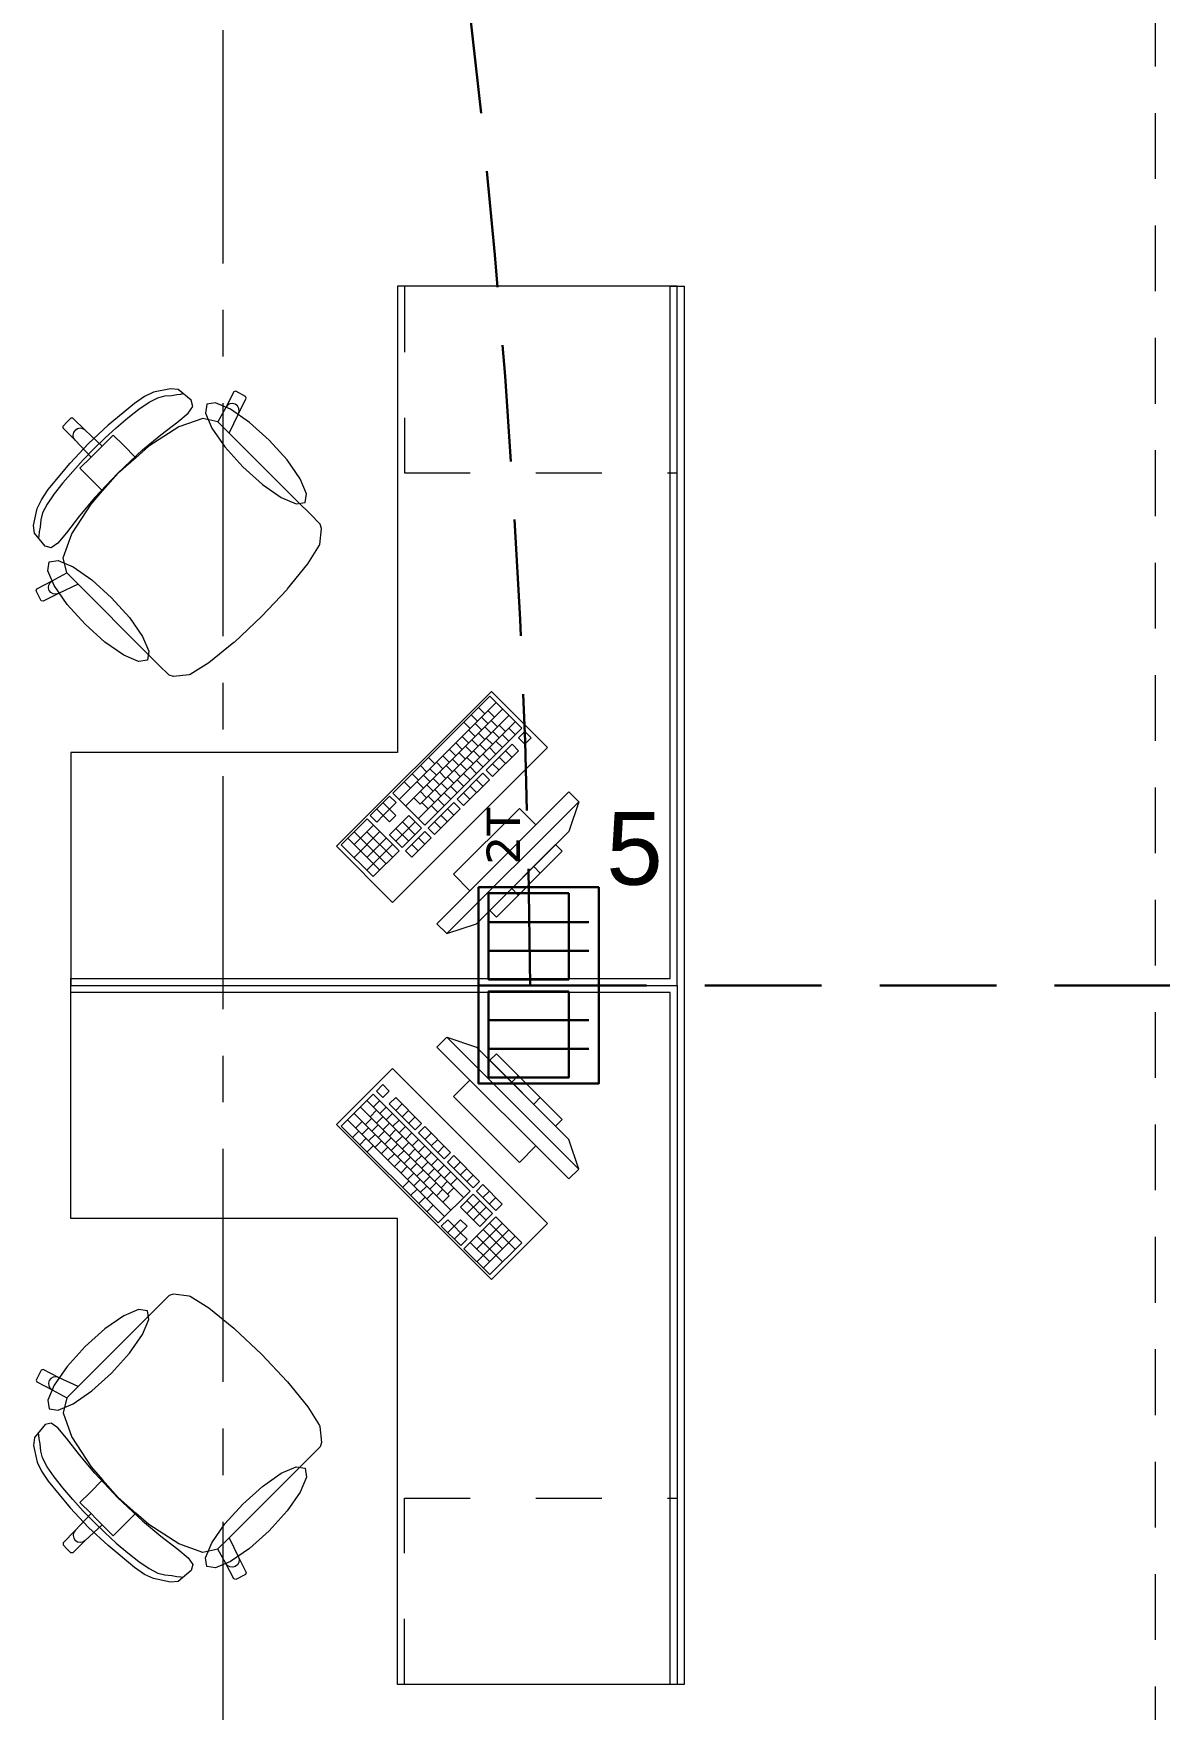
# Model space of a CAD drawing. Header units: inches. Extents: x -19 to 5698, y -728 to 92.
# Drawn here: x 205.664 to 208.078, y 11.408 to 15.004 of the extents above; entities that cross this region are included whole.
import ezdxf

# ---------------------------------------------------------------- set-up
doc = ezdxf.new("R2010")
doc.units = ezdxf.units.IN
doc.header["$MEASUREMENT"] = 0
for name, pattern in [('HIDDEN', [0.375, 0.25, -0.125]), ('Hidden Line', [0.195611, 0.141111, -0.0545]), ('Punto & Raya', [0.65, 0.5, -0.075, 0, -0.075]), ('Rayas', [0.282222, 0.141111, -0.141111])]:
    doc.linetypes.add(name, pattern=pattern)
doc.layers.get('0').update_dxf_attribs({"color": 61})
doc.layers.add('00 conduct tomacorr', color=120, linetype='HIDDEN', lineweight=30)
doc.layers.add('00 IE LUZ EMERGENCIA', color=253, linetype='Continuous', lineweight=0)
for name, color, linetype in [('08 _ STR _ EXT _ 09 Vigas', 251, 'Continuous'), ('Interior - Mobiliario', 7, 'Continuous'), ('Marcador - Secciones', 7, 'Continuous')]:
    doc.layers.add(name, color=color, linetype=linetype)
doc.styles.add('Annotative', font='arial.ttf')

# ---------------------------------------------------------------- blocks, each defined once
blk = doc.blocks.new('CAJA POP UP 6 MODULOS')
at = {"layer": '00 conduct tomacorr', "linetype": 'Continuous'}
for p, q in [((-0.095, -0.165), (-0.095, -0.0151)), ((-0.052, -0.165), (-0.052, -0.0151)), ((0.052, -0.165), (0.052, -0.0151)), ((0.095, -0.165), (0.095, -0.0151)), ((0, -0.165), (0, -0.18))]:
    blk.add_line(p, q, dxfattribs=at)
for points in [[(-0.147, 0), (0.147, 0), (0.147, -0.18), (-0.147, -0.18)], [(0, 0), (0.147, 0), (0.147, -0.18), (0, -0.18)]]:
    blk.add_lwpolyline(points, close=True, dxfattribs=at)
for points in [[(-0.138, -0.045), (-0.009, -0.045), (-0.009, -0.165), (-0.138, -0.165), (-0.138, -0.045)], [(0.009, -0.045), (0.138, -0.045), (0.138, -0.165), (0.009, -0.165), (0.009, -0.045)]]:
    blk.add_lwpolyline(points, dxfattribs=at)
at = {"color": 1, "insert": (-0.1807, -0.168), "char_height": 0.05, "attachment_point": 1, "rotation": 180}
blk.add_mtext_dynamic_manual_height_columns('{\\fVerdana|b0|i0|c0|p34;2T}', width=0.000481, gutter_width=0.1561, heights=[0], dxfattribs=at)

msp = doc.modelspace()

# ---------------------------------------------------------------- linework, layer by layer
at = {"layer": '00 conduct tomacorr'}
msp.add_line((206.7287, 12.9618), (217.5407, 12.9618), dxfattribs=at)
msp.add_arc((187.71, 12.8339), 19.0191, 0.38553, 12.99344, dxfattribs=at)
at = {"layer": '08 _ STR _ EXT _ 09 Vigas', "color": 251, "linetype": 'Hidden Line', "lineweight": 13, "true_color": 0x636466}
msp.add_line((208.07, 7.7), (208.07, 16.9), dxfattribs=at)
at = {"layer": 'Interior - Mobiliario', "color": 175, "linetype": 'Rayas', "lineweight": 13}
for p, q in [((206.4591, 14.4618), (206.4591, 14.0618)), ((206.4591, 14.0618), (207.0441, 14.0618)), ((206.4591, 11.4618), (206.4591, 11.8618)), ((206.4591, 11.8618), (207.0441, 11.8618))]:
    msp.add_line(p, q, dxfattribs=at)
at = {"layer": 'Interior - Mobiliario', "color": 175, "linetype": 'Continuous', "lineweight": 13}
for p, q in [((207.0291, 14.4618), (207.0591, 14.4618)), ((207.0291, 12.9768), (207.0291, 14.4618)), ((207.0591, 14.4618), (207.0591, 12.9768)), ((205.9573, 14.2422), (205.9212, 14.2345)), ((205.9741, 14.2403), (205.9573, 14.2422)), ((206.0019, 14.2172), (205.9741, 14.2403)), ((205.8802, 14.2106), (205.8235, 14.1638)), ((205.9019, 14.2255), (205.8802, 14.2106)), ((205.8897, 14.198), (205.9116, 14.2129)), ((205.9212, 14.2345), (205.9019, 14.2255)), ((205.9116, 14.2129), (205.9304, 14.2228)), ((205.9304, 14.2228), (205.9452, 14.2267)), ((205.9452, 14.2267), (205.9606, 14.2279)), ((205.9606, 14.2279), (205.9713, 14.2299)), ((205.9713, 14.2299), (205.9794, 14.2307)), ((205.9794, 14.2307), (205.9839, 14.2315)), ((205.9953, 14.1899), (206.0053, 14.2042)), ((206.0053, 14.2042), (206.0019, 14.2172)), ((206.0933, 14.2352), (206.0763, 14.2021)), ((206.08, 14.2067), (206.0763, 14.2021)), ((206.0851, 14.2096), (206.08, 14.2067)), ((206.0909, 14.2103), (206.0851, 14.2096)), ((206.0965, 14.2087), (206.0909, 14.2103)), ((206.0973, 14.2365), (206.0933, 14.2352)), ((206.1011, 14.2051), (206.0965, 14.2087)), ((206.1187, 14.2257), (206.0973, 14.2365)), ((206.104, 14.2), (206.1011, 14.2051)), ((206.103, 14.1885), (206.12, 14.2216)), ((206.12, 14.2216), (206.1187, 14.2257)), ((205.727, 14.1619), (205.7355, 14.1704)), ((205.7441, 14.179), (205.7355, 14.1704)), ((205.7483, 14.179), (205.7441, 14.179)), ((205.7744, 14.1529), (205.7483, 14.179)), ((205.8412, 14.1583), (205.8659, 14.1794)), ((205.8659, 14.1794), (205.8897, 14.198)), ((205.9369, 14.1434), (205.973, 14.1713)), ((205.973, 14.1713), (205.9953, 14.1899)), ((206.027, 14.1785), (205.9751, 14.1602)), ((206.059, 14.1711), (206.027, 14.1785)), ((206.0763, 14.2021), (206.059, 14.1711)), ((206.0592, 14.171), (206.059, 14.1711)), ((206.0592, 14.171), (206.0834, 14.1468)), ((206.0834, 14.1468), (206.103, 14.1885)), ((206.103, 14.1885), (206.1046, 14.1942)), ((206.1046, 14.1942), (206.104, 14.2)), ((205.727, 14.1576), (205.727, 14.1619)), ((205.7531, 14.1316), (205.727, 14.1576)), ((205.7487, 14.1422), (205.7499, 14.1479)), ((205.7498, 14.1364), (205.7487, 14.1422)), ((205.7531, 14.1316), (205.7498, 14.1364)), ((205.7499, 14.1479), (205.7532, 14.1528)), ((205.7871, 14.095), (205.7531, 14.1316)), ((205.7581, 14.1561), (205.7532, 14.1528)), ((205.7638, 14.1573), (205.7581, 14.1561)), ((205.7696, 14.1561), (205.7638, 14.1573)), ((205.7744, 14.1529), (205.7696, 14.1561)), ((205.8109, 14.1189), (205.7744, 14.1529)), ((205.8235, 14.1638), (205.7813, 14.1246)), ((205.7931, 14.1129), (205.8165, 14.1357)), ((205.8346, 14.1426), (205.8109, 14.1189)), ((205.8165, 14.1357), (205.8412, 14.1583)), ((205.8557, 14.1214), (205.8346, 14.1426)), ((205.8976, 14.1107), (205.9369, 14.1434)), ((205.9751, 14.1602), (205.9112, 14.1188)), ((206.2313, 13.9989), (206.0834, 14.1468)), ((205.7422, 14.0824), (205.7813, 14.1246)), ((205.7931, 14.1129), (205.7703, 14.0894)), ((205.7871, 14.095), (205.799, 14.107)), ((205.8109, 14.1189), (205.799, 14.107)), ((205.8448, 14.0612), (205.8976, 14.1107)), ((205.8831, 14.094), (205.8557, 14.1214)), ((205.9112, 14.1188), (205.8831, 14.094)), ((205.6954, 14.0257), (205.7422, 14.0824)), ((205.7477, 14.0648), (205.7265, 14.0401)), ((205.7703, 14.0894), (205.7477, 14.0648)), ((205.7634, 14.0714), (205.7871, 14.095)), ((205.7846, 14.0502), (205.7634, 14.0714)), ((205.8448, 14.0612), (205.7953, 14.0084)), ((205.8119, 14.0229), (205.8453, 14.0607)), ((205.8831, 14.094), (205.8453, 14.0607)), ((205.6805, 14.004), (205.6954, 14.0257)), ((205.7265, 14.0401), (205.708, 14.0163)), ((205.8119, 14.0229), (205.7846, 14.0502)), ((205.6715, 13.9848), (205.6805, 14.004)), ((205.6931, 13.9944), (205.6832, 13.9756)), ((205.708, 14.0163), (205.6931, 13.9944)), ((205.7458, 13.9309), (205.7872, 13.9947)), ((205.7953, 14.0084), (205.7626, 13.9691)), ((205.7872, 13.9947), (205.8119, 14.0229)), ((206.2568, 13.9734), (206.2313, 13.9989)), ((205.6638, 13.9487), (205.6715, 13.9848)), ((205.6793, 13.9608), (205.6781, 13.9454)), ((205.6832, 13.9756), (205.6793, 13.9608)), ((205.7626, 13.9691), (205.7347, 13.9329)), ((206.2788, 13.9515), (206.2568, 13.9734)), ((205.6656, 13.9319), (205.6638, 13.9487)), ((205.6888, 13.9041), (205.6656, 13.9319)), ((205.6753, 13.9266), (205.6745, 13.9221)), ((205.6761, 13.9347), (205.6753, 13.9266)), ((205.6781, 13.9454), (205.6761, 13.9347)), ((205.7347, 13.9329), (205.7161, 13.9107)), ((205.7275, 13.8789), (205.7458, 13.9309)), ((206.2776, 13.9082), (206.2816, 13.9422)), ((206.2816, 13.9422), (206.2788, 13.9515)), ((205.7017, 13.9006), (205.6888, 13.9041)), ((205.7161, 13.9107), (205.7017, 13.9006)), ((206.2518, 13.8661), (206.2767, 13.9061)), ((206.2767, 13.9061), (206.2776, 13.9082)), ((205.7039, 13.8297), (205.7349, 13.847)), ((205.7349, 13.847), (205.7275, 13.8789)), ((205.735, 13.8468), (205.7349, 13.847)), ((205.735, 13.8468), (205.7592, 13.8225)), ((206.2083, 13.8124), (206.2518, 13.8661)), ((205.6695, 13.8086), (205.6708, 13.8127)), ((205.6803, 13.7873), (205.6695, 13.8086)), ((205.6708, 13.8127), (205.7039, 13.8297)), ((205.6957, 13.8151), (205.6964, 13.8209)), ((205.6973, 13.8094), (205.6957, 13.8151)), ((205.6964, 13.8209), (205.6993, 13.826)), ((205.7009, 13.8048), (205.6973, 13.8094)), ((205.6993, 13.826), (205.7039, 13.8297)), ((205.7592, 13.8225), (205.7174, 13.803)), ((205.9071, 13.6747), (205.7592, 13.8225)), ((206.1527, 13.7532), (206.2076, 13.8116)), ((206.2076, 13.8116), (206.2083, 13.8124)), ((205.6843, 13.786), (205.6803, 13.7873)), ((205.7174, 13.803), (205.6843, 13.786)), ((205.706, 13.802), (205.7009, 13.8048)), ((205.7118, 13.8013), (205.706, 13.802)), ((205.7174, 13.803), (205.7118, 13.8013)), ((206.1527, 13.7532), (206.0944, 13.6984)), ((205.9326, 13.6492), (205.9071, 13.6747)), ((206.0936, 13.6977), (206.0399, 13.6542)), ((206.0944, 13.6984), (206.0936, 13.6977)), ((205.9545, 13.6272), (205.9326, 13.6492)), ((205.9977, 13.6283), (205.9638, 13.6244)), ((205.9999, 13.6292), (205.9977, 13.6283)), ((206.0399, 13.6542), (205.9999, 13.6292)), ((205.9638, 13.6244), (205.9545, 13.6272)), ((206.6422, 13.5823), (206.4345, 13.3746)), ((206.6559, 13.5686), (206.4482, 13.3609)), ((206.6179, 13.5581), (206.6316, 13.5444)), ((206.7107, 13.5137), (206.6422, 13.5823)), ((206.6696, 13.5549), (206.4619, 13.3472)), ((206.697, 13.5274), (206.4893, 13.3197)), ((206.6833, 13.5412), (206.4929, 13.3508)), ((206.5868, 13.5269), (206.6005, 13.5132)), ((206.6024, 13.5425), (206.6161, 13.5288)), ((206.6109, 13.5236), (206.6246, 13.5099)), ((206.6247, 13.5374), (206.6384, 13.5237)), ((206.6386, 13.5513), (206.6523, 13.5376)), ((206.6454, 13.5306), (206.6591, 13.5169)), ((206.6625, 13.5204), (206.6762, 13.5067)), ((206.503, 13.306), (206.7107, 13.5137)), ((206.5832, 13.4959), (206.5969, 13.4822)), ((206.597, 13.5097), (206.6107, 13.496)), ((206.6038, 13.4891), (206.6175, 13.4754)), ((206.6177, 13.5029), (206.6314, 13.4892)), ((206.6315, 13.5168), (206.6452, 13.5031)), ((206.6348, 13.4927), (206.6486, 13.479)), ((206.6487, 13.5065), (206.6624, 13.4928)), ((206.6555, 13.4859), (206.6692, 13.4722)), ((206.6693, 13.4998), (206.683, 13.486)), ((206.6832, 13.5136), (206.6969, 13.4999)), ((206.7176, 13.5069), (206.7037, 13.493)), ((206.7037, 13.493), (206.7175, 13.4793)), ((206.7175, 13.4793), (206.7313, 13.4932)), ((206.7313, 13.4932), (206.7176, 13.5069)), ((206.5106, 13.4508), (206.5243, 13.437)), ((206.5416, 13.4543), (206.5554, 13.4406)), ((206.5555, 13.4682), (206.5692, 13.4545)), ((206.5693, 13.482), (206.583, 13.4683)), ((206.5761, 13.4614), (206.5898, 13.4477)), ((206.59, 13.4753), (206.6037, 13.4615)), ((206.5933, 13.4512), (206.607, 13.4374)), ((206.6071, 13.465), (206.6209, 13.4513)), ((206.621, 13.4788), (206.6347, 13.4651)), ((206.6278, 13.4582), (206.6415, 13.4445)), ((206.6899, 13.4792), (206.6345, 13.4238)), ((206.6416, 13.4721), (206.6553, 13.4583)), ((206.6482, 13.4101), (206.7036, 13.4655)), ((206.6622, 13.4515), (206.6759, 13.4378)), ((206.676, 13.4653), (206.6898, 13.4516)), ((206.7036, 13.4655), (206.6899, 13.4792)), ((206.476, 13.4161), (206.4897, 13.4024)), ((206.4933, 13.4334), (206.507, 13.4197)), ((206.5001, 13.4128), (206.5138, 13.3991)), ((206.5139, 13.4267), (206.5277, 13.4129)), ((206.5278, 13.4405), (206.5415, 13.4268)), ((206.5346, 13.4199), (206.5483, 13.4061)), ((206.5484, 13.4337), (206.5621, 13.42)), ((206.5623, 13.4476), (206.576, 13.4338)), ((206.5656, 13.4235), (206.5793, 13.4097)), ((206.6276, 13.4169), (206.5722, 13.3615)), ((206.5794, 13.4373), (206.5932, 13.4236)), ((206.5862, 13.4167), (206.6, 13.403)), ((206.6001, 13.4305), (206.6138, 13.4168)), ((206.6139, 13.4444), (206.6276, 13.4306)), ((206.6413, 13.4032), (206.6276, 13.4169)), ((206.6345, 13.4238), (206.6482, 13.4101)), ((206.6484, 13.4376), (206.6621, 13.4239)), ((206.4587, 13.3988), (206.4724, 13.3851)), ((206.4862, 13.399), (206.5, 13.3852)), ((206.493, 13.3783), (206.5067, 13.3646)), ((206.5069, 13.3922), (206.5206, 13.3785)), ((206.5207, 13.406), (206.5344, 13.3923)), ((206.5241, 13.3819), (206.5378, 13.3682)), ((206.8118, 13.377), (206.529, 13.0941)), ((206.5379, 13.3958), (206.5516, 13.382)), ((206.5518, 13.4096), (206.5655, 13.3959)), ((206.5585, 13.389), (206.5723, 13.3753)), ((206.5724, 13.4028), (206.5861, 13.3891)), ((206.5859, 13.3478), (206.6413, 13.4032)), ((206.5999, 13.3892), (206.6136, 13.3755)), ((206.6137, 13.403), (206.6274, 13.3893)), ((206.833, 13.3558), (206.8118, 13.377)), ((206.4275, 13.3677), (206.386, 13.3261)), ((206.4137, 13.3538), (206.4274, 13.3401)), ((206.4274, 13.3401), (206.4412, 13.354)), ((206.4412, 13.354), (206.4275, 13.3677)), ((206.4345, 13.3746), (206.503, 13.306)), ((206.4792, 13.3645), (206.4929, 13.3508)), ((206.4964, 13.3542), (206.5101, 13.3405)), ((206.5653, 13.3546), (206.5099, 13.2992)), ((206.5102, 13.3681), (206.5239, 13.3544)), ((206.517, 13.3474), (206.5307, 13.3337)), ((206.5236, 13.2855), (206.579, 13.3408)), ((206.5308, 13.3613), (206.5446, 13.3476)), ((206.5447, 13.3751), (206.5584, 13.3614)), ((206.5502, 13.0729), (206.833, 13.3558)), ((206.5514, 13.3407), (206.5651, 13.327)), ((206.7058, 13.3416), (206.5643, 13.2002)), ((206.579, 13.3408), (206.5653, 13.3546)), ((206.5722, 13.3615), (206.5859, 13.3478)), ((206.586, 13.3753), (206.5998, 13.3616)), ((206.7411, 13.3063), (206.7058, 13.3416)), ((206.833, 13.3558), (206.8118, 13.2921)), ((206.3791, 13.3192), (206.3237, 13.2638)), ((206.3928, 13.3055), (206.3512, 13.2639)), ((206.4476, 13.2506), (206.3791, 13.3192)), ((206.386, 13.3261), (206.3997, 13.3124)), ((206.3997, 13.3124), (206.4135, 13.3263)), ((206.3998, 13.34), (206.4135, 13.3263)), ((206.4274, 13.3401), (206.4135, 13.3263)), ((206.4135, 13.3263), (206.4273, 13.3125)), ((206.4687, 13.3265), (206.4271, 13.285)), ((206.4273, 13.3125), (206.4411, 13.3264)), ((206.4411, 13.3264), (206.4274, 13.3401)), ((206.4824, 13.3128), (206.4408, 13.2713)), ((206.4548, 13.3127), (206.4822, 13.2853)), ((206.4961, 13.2991), (206.4687, 13.3265)), ((206.5237, 13.313), (206.5374, 13.2993)), ((206.5376, 13.3269), (206.5513, 13.3131)), ((206.5997, 13.1649), (206.7411, 13.3063)), ((206.3375, 13.2777), (206.4061, 13.2091)), ((206.4065, 13.2918), (206.3511, 13.2364)), ((206.3514, 13.2915), (206.4199, 13.2229)), ((206.4202, 13.2781), (206.3787, 13.2365)), ((206.3789, 13.2916), (206.4338, 13.2368)), ((206.4271, 13.285), (206.4546, 13.2576)), ((206.441, 13.2988), (206.4684, 13.2714)), ((206.4546, 13.2576), (206.4961, 13.2991)), ((206.503, 13.2922), (206.4614, 13.2507)), ((206.4751, 13.237), (206.5167, 13.2785)), ((206.4891, 13.2784), (206.5028, 13.2647)), ((206.5167, 13.2785), (206.503, 13.2922)), ((206.5099, 13.2992), (206.5236, 13.2855)), ((206.8118, 13.2921), (206.6138, 13.0941)), ((206.3237, 13.2638), (206.3922, 13.1952)), ((206.4339, 13.2643), (206.3785, 13.209)), ((206.3922, 13.1952), (206.4476, 13.2506)), ((206.4614, 13.2507), (206.4751, 13.237)), ((206.4753, 13.2645), (206.489, 13.2508)), ((206.7835, 13.2639), (206.6421, 13.1224)), ((206.6563, 13.1083), (206.7977, 13.2497)), ((206.7977, 13.2497), (206.7835, 13.2639)), ((206.5643, 13.2002), (206.5997, 13.1649)), ((206.7364, 13.2167), (206.7505, 13.2026)), ((206.6893, 13.1696), (206.7034, 13.1554)), ((206.529, 13.0941), (206.5502, 13.0729)), ((206.5502, 13.0729), (206.6138, 13.0941)), ((206.6421, 13.1224), (206.6563, 13.1083)), ((205.7441, 12.9468), (205.7441, 12.9768)), ((205.7441, 12.9768), (207.0291, 12.9768)), ((207.0291, 12.9468), (205.7441, 12.9468)), ((207.0291, 11.4618), (207.0291, 12.9468)), ((207.0591, 12.9768), (207.0591, 12.9468)), ((207.0591, 12.9468), (207.0591, 11.4618)), ((206.5502, 12.8507), (206.529, 12.8295)), ((206.833, 12.5679), (206.5502, 12.8507)), ((206.5502, 12.8507), (206.6138, 12.8295)), ((206.529, 12.8295), (206.8118, 12.5467)), ((206.6138, 12.8295), (206.8118, 12.6315)), ((206.6563, 12.8154), (206.6421, 12.8013)), ((206.6421, 12.8013), (206.7835, 12.6598)), ((206.7977, 12.674), (206.6563, 12.8154)), ((206.6893, 12.7541), (206.7034, 12.7683)), ((206.4128, 12.749), (206.3991, 12.7353)), ((206.3991, 12.7353), (206.4129, 12.7214)), ((206.4267, 12.7352), (206.4128, 12.749)), ((206.4129, 12.7214), (206.4267, 12.7352)), ((206.5997, 12.7588), (206.5643, 12.7235)), ((206.7411, 12.6174), (206.5997, 12.7588)), ((206.3922, 12.7284), (206.3237, 12.6599)), ((206.3648, 12.701), (206.5552, 12.5106)), ((206.3785, 12.7147), (206.5862, 12.507)), ((206.3856, 12.6802), (206.3993, 12.694)), ((206.6, 12.5207), (206.3922, 12.7284)), ((206.3924, 12.7009), (206.4061, 12.7146)), ((206.4062, 12.687), (206.4199, 12.7007)), ((206.4405, 12.7213), (206.4268, 12.7076)), ((206.4268, 12.7076), (206.4822, 12.6522)), ((206.4959, 12.6659), (206.4405, 12.7213)), ((206.4406, 12.6938), (206.4544, 12.7075)), ((206.4545, 12.6799), (206.4682, 12.6936)), ((206.5643, 12.7235), (206.7058, 12.582)), ((206.7364, 12.707), (206.7505, 12.7211)), ((206.3237, 12.6599), (206.5314, 12.4522)), ((206.3374, 12.6736), (206.5451, 12.4659)), ((206.3511, 12.6873), (206.5588, 12.4796)), ((206.3547, 12.6563), (206.3684, 12.67)), ((206.3753, 12.6631), (206.389, 12.6768)), ((206.3892, 12.6492), (206.4029, 12.6629)), ((206.3994, 12.6664), (206.4131, 12.6801)), ((206.4133, 12.6525), (206.427, 12.6663)), ((206.4201, 12.6732), (206.4338, 12.6869)), ((206.4339, 12.6593), (206.4476, 12.673)), ((206.4478, 12.6455), (206.4615, 12.6592)), ((206.4683, 12.6661), (206.482, 12.6798)), ((206.4822, 12.6522), (206.4959, 12.6659)), ((206.5028, 12.659), (206.4891, 12.6453)), ((206.5582, 12.6036), (206.5028, 12.659)), ((206.7835, 12.6598), (206.7977, 12.674)), ((206.3479, 12.6356), (206.3616, 12.6494)), ((206.3635, 12.6201), (206.3772, 12.6338)), ((206.3685, 12.6424), (206.3823, 12.6561)), ((206.3824, 12.6286), (206.3961, 12.6423)), ((206.3962, 12.6147), (206.41, 12.6284)), ((206.403, 12.6354), (206.4167, 12.6491)), ((206.4169, 12.6215), (206.4306, 12.6352)), ((206.4271, 12.6387), (206.4408, 12.6524)), ((206.4307, 12.6077), (206.4444, 12.6214)), ((206.441, 12.6248), (206.4547, 12.6386)), ((206.4548, 12.611), (206.4685, 12.6247)), ((206.4616, 12.6316), (206.4753, 12.6454)), ((206.4755, 12.6178), (206.4892, 12.6315)), ((206.4891, 12.6453), (206.5445, 12.5899)), ((206.503, 12.6314), (206.5167, 12.6452)), ((206.5168, 12.6176), (206.5305, 12.6313)), ((206.833, 12.5679), (206.8118, 12.6315)), ((206.3791, 12.6045), (206.3928, 12.6182)), ((206.4101, 12.6009), (206.4238, 12.6146)), ((206.4239, 12.587), (206.4376, 12.6008)), ((206.4378, 12.5732), (206.4515, 12.5869)), ((206.4446, 12.5938), (206.4583, 12.6075)), ((206.4584, 12.58), (206.4721, 12.5937)), ((206.4687, 12.5972), (206.4824, 12.6109)), ((206.4825, 12.5833), (206.4962, 12.597)), ((206.4893, 12.6039), (206.503, 12.6177)), ((206.5032, 12.5901), (206.5169, 12.6038)), ((206.517, 12.5762), (206.5307, 12.59)), ((206.5306, 12.6037), (206.5444, 12.6175)), ((206.5445, 12.5899), (206.5582, 12.6036)), ((206.5651, 12.5967), (206.5514, 12.583)), ((206.6205, 12.5413), (206.5651, 12.5967)), ((206.7058, 12.582), (206.7411, 12.6174)), ((206.4516, 12.5593), (206.4653, 12.5731)), ((206.4655, 12.5455), (206.4792, 12.5592)), ((206.4723, 12.5661), (206.486, 12.5798)), ((206.4861, 12.5523), (206.4998, 12.566)), ((206.4964, 12.5695), (206.5101, 12.5832)), ((206.5, 12.5384), (206.5137, 12.5522)), ((206.5102, 12.5556), (206.5239, 12.5693)), ((206.5241, 12.5418), (206.5378, 12.5555)), ((206.5308, 12.5624), (206.5446, 12.5761)), ((206.5447, 12.5486), (206.5584, 12.5623)), ((206.5514, 12.583), (206.6068, 12.5276)), ((206.5653, 12.5691), (206.579, 12.5828)), ((206.5791, 12.5553), (206.5928, 12.569)), ((206.593, 12.5414), (206.6067, 12.5551)), ((206.8118, 12.5467), (206.833, 12.5679)), ((206.4552, 12.5283), (206.4689, 12.542)), ((206.4725, 12.511), (206.4862, 12.5247)), ((206.4793, 12.5316), (206.493, 12.5454)), ((206.4932, 12.5178), (206.5069, 12.5315)), ((206.507, 12.504), (206.5207, 12.5177)), ((206.5138, 12.5246), (206.5275, 12.5383)), ((206.5277, 12.5107), (206.5414, 12.5245)), ((206.5314, 12.4522), (206.6, 12.5207)), ((206.5379, 12.5279), (206.5516, 12.5416)), ((206.5518, 12.5141), (206.5655, 12.5278)), ((206.5585, 12.5347), (206.5723, 12.5484)), ((206.6069, 12.5138), (206.5794, 12.4864)), ((206.6068, 12.5276), (206.6205, 12.5413)), ((206.6484, 12.4723), (206.6069, 12.5138)), ((206.6274, 12.5344), (206.6137, 12.5207)), ((206.6137, 12.5207), (206.6553, 12.4791)), ((206.669, 12.4928), (206.6274, 12.5344)), ((206.6276, 12.5068), (206.6413, 12.5205)), ((206.4898, 12.4937), (206.5036, 12.5074)), ((206.5072, 12.4764), (206.5209, 12.4901)), ((206.5415, 12.4969), (206.5552, 12.5106)), ((206.5794, 12.4864), (206.621, 12.4448)), ((206.5932, 12.5001), (206.6347, 12.4585)), ((206.5933, 12.4725), (206.6207, 12.5)), ((206.6071, 12.4587), (206.6346, 12.4861)), ((206.6414, 12.493), (206.6551, 12.5067)), ((206.6553, 12.4791), (206.669, 12.4928)), ((206.552, 12.4589), (206.5383, 12.4452)), ((206.5383, 12.4452), (206.5799, 12.4037)), ((206.5659, 12.4451), (206.552, 12.4589)), ((206.5522, 12.4314), (206.5659, 12.4451)), ((206.5796, 12.4588), (206.5659, 12.4451)), ((206.5659, 12.4451), (206.5797, 12.4313)), ((206.5934, 12.445), (206.5796, 12.4588)), ((206.5797, 12.4313), (206.5934, 12.445)), ((206.6553, 12.4653), (206.5868, 12.3968)), ((206.6143, 12.3966), (206.6692, 12.4515)), ((206.621, 12.4448), (206.6484, 12.4723)), ((206.6416, 12.4516), (206.697, 12.3962)), ((206.7107, 12.4099), (206.6553, 12.4653)), ((206.566, 12.4175), (206.5797, 12.4313)), ((206.5936, 12.4174), (206.5797, 12.4313)), ((206.5799, 12.4037), (206.5936, 12.4174)), ((206.6005, 12.4105), (206.642, 12.3689)), ((206.6142, 12.4242), (206.6696, 12.3688)), ((206.6145, 12.3691), (206.683, 12.4376)), ((206.6279, 12.4379), (206.6695, 12.3964)), ((206.6283, 12.3552), (206.6969, 12.4238)), ((206.6422, 12.3414), (206.7107, 12.4099)), ((206.5868, 12.3968), (206.6422, 12.3414)), ((205.9638, 12.2993), (205.9545, 12.2965)), ((205.9977, 12.2953), (205.9638, 12.2993)), ((205.9326, 12.2745), (205.9071, 12.249)), ((205.9545, 12.2965), (205.9326, 12.2745)), ((205.9999, 12.2944), (205.9977, 12.2953)), ((206.0399, 12.2695), (205.9999, 12.2944)), ((206.0936, 12.226), (206.0399, 12.2695)), ((205.9071, 12.249), (205.7592, 12.1011)), ((206.0944, 12.2253), (206.0936, 12.226)), ((206.1527, 12.1704), (206.0944, 12.2253)), ((206.1527, 12.1704), (206.2076, 12.1121)), ((205.6803, 12.1364), (205.6695, 12.115)), ((205.6843, 12.1377), (205.6803, 12.1364)), ((205.7174, 12.1207), (205.6843, 12.1377)), ((205.7009, 12.1188), (205.6973, 12.1142)), ((205.706, 12.1217), (205.7009, 12.1188)), ((205.7118, 12.1223), (205.706, 12.1217)), ((205.7174, 12.1207), (205.7118, 12.1223)), ((205.7592, 12.1011), (205.7174, 12.1207)), ((205.6695, 12.115), (205.6708, 12.111)), ((205.6708, 12.111), (205.7039, 12.094)), ((205.6973, 12.1142), (205.6957, 12.1086)), ((205.6957, 12.1086), (205.6964, 12.1028)), ((205.6964, 12.1028), (205.6993, 12.0977)), ((205.6993, 12.0977), (205.7039, 12.094)), ((205.7039, 12.094), (205.7349, 12.0767)), ((205.735, 12.0769), (205.7592, 12.1011)), ((206.2076, 12.1121), (206.2083, 12.1113)), ((206.2083, 12.1113), (206.2518, 12.0576)), ((205.7349, 12.0767), (205.7275, 12.0447)), ((205.735, 12.0769), (205.7349, 12.0767)), ((206.2518, 12.0576), (206.2767, 12.0176)), ((205.6888, 12.0196), (205.6656, 11.9918)), ((205.7017, 12.023), (205.6888, 12.0196)), ((205.7161, 12.013), (205.7017, 12.023)), ((205.7347, 11.9907), (205.7161, 12.013)), ((205.7275, 12.0447), (205.7458, 11.9928)), ((206.2767, 12.0176), (206.2776, 12.0154)), ((206.2776, 12.0154), (206.2816, 11.9815)), ((205.6656, 11.9918), (205.6638, 11.975)), ((205.6638, 11.975), (205.6715, 11.9389)), ((205.6753, 11.9971), (205.6745, 12.0016)), ((205.6761, 11.989), (205.6753, 11.9971)), ((205.6781, 11.9783), (205.6761, 11.989)), ((205.6793, 11.9629), (205.6781, 11.9783)), ((205.7626, 11.9546), (205.7347, 11.9907)), ((205.7458, 11.9928), (205.7872, 11.929)), ((206.2816, 11.9815), (206.2788, 11.9722)), ((205.6715, 11.9389), (205.6805, 11.9196)), ((205.6832, 11.9481), (205.6793, 11.9629)), ((205.6931, 11.9293), (205.6832, 11.9481)), ((205.7953, 11.9153), (205.7626, 11.9546)), ((206.2568, 11.9503), (206.2313, 11.9248)), ((206.2788, 11.9722), (206.2568, 11.9503)), ((205.6805, 11.9196), (205.6954, 11.8979)), ((205.708, 11.9074), (205.6931, 11.9293)), ((205.7265, 11.8836), (205.708, 11.9074)), ((205.7872, 11.929), (205.8119, 11.9008)), ((205.8448, 11.8625), (205.7953, 11.9153)), ((206.2313, 11.9248), (206.0834, 11.7769)), ((205.6954, 11.8979), (205.7422, 11.8412)), ((205.7477, 11.8589), (205.7265, 11.8836)), ((205.7846, 11.8734), (205.7634, 11.8523)), ((205.8119, 11.9008), (205.7846, 11.8734)), ((205.8119, 11.9008), (205.8453, 11.863)), ((205.7422, 11.8412), (205.7813, 11.799)), ((205.7703, 11.8342), (205.7477, 11.8589)), ((205.7634, 11.8523), (205.7871, 11.8286)), ((205.7931, 11.8108), (205.7703, 11.8342)), ((205.8448, 11.8625), (205.8976, 11.813)), ((205.8831, 11.8296), (205.8453, 11.863)), ((205.7871, 11.8286), (205.7531, 11.7921)), ((205.8109, 11.8048), (205.7744, 11.7708)), ((205.8235, 11.7599), (205.7813, 11.799)), ((205.7871, 11.8286), (205.799, 11.8167)), ((205.7931, 11.8108), (205.8165, 11.788)), ((205.8109, 11.8048), (205.799, 11.8167)), ((205.8346, 11.7811), (205.8109, 11.8048)), ((205.8557, 11.8023), (205.8346, 11.7811)), ((205.8831, 11.8296), (205.8557, 11.8023)), ((205.9112, 11.8049), (205.8831, 11.8296)), ((205.8976, 11.813), (205.9369, 11.7803)), ((205.9751, 11.7635), (205.9112, 11.8049)), ((205.7531, 11.7921), (205.727, 11.766)), ((205.727, 11.766), (205.727, 11.7618)), ((205.727, 11.7618), (205.7355, 11.7532)), ((205.7744, 11.7708), (205.7483, 11.7447)), ((205.7498, 11.7873), (205.7487, 11.7815)), ((205.7487, 11.7815), (205.7499, 11.7758)), ((205.7531, 11.7921), (205.7498, 11.7873)), ((205.7499, 11.7758), (205.7532, 11.7709)), ((205.7581, 11.7676), (205.7532, 11.7709)), ((205.7638, 11.7664), (205.7581, 11.7676)), ((205.7696, 11.7675), (205.7638, 11.7664)), ((205.7744, 11.7708), (205.7696, 11.7675)), ((205.8165, 11.788), (205.8412, 11.7654)), ((205.8802, 11.7131), (205.8235, 11.7599)), ((205.8412, 11.7654), (205.8659, 11.7443)), ((205.9369, 11.7803), (205.973, 11.7524)), ((206.027, 11.7452), (205.9751, 11.7635)), ((206.0592, 11.7527), (206.0834, 11.7769)), ((206.0834, 11.7769), (206.103, 11.7351)), ((205.7441, 11.7447), (205.7355, 11.7532)), ((205.7483, 11.7447), (205.7441, 11.7447)), ((205.8659, 11.7443), (205.8897, 11.7257)), ((205.8897, 11.7257), (205.9116, 11.7108)), ((205.973, 11.7524), (205.9953, 11.7338)), ((205.9953, 11.7338), (206.0053, 11.7194)), ((206.059, 11.7526), (206.027, 11.7452)), ((206.0592, 11.7527), (206.059, 11.7526)), ((206.0763, 11.7216), (206.059, 11.7526)), ((206.104, 11.7237), (206.1011, 11.7186)), ((206.103, 11.7351), (206.1046, 11.7295)), ((206.103, 11.7351), (206.12, 11.702)), ((206.1046, 11.7295), (206.104, 11.7237)), ((205.9019, 11.6982), (205.8802, 11.7131)), ((205.9212, 11.6892), (205.9019, 11.6982)), ((205.9116, 11.7108), (205.9304, 11.7009)), ((205.9573, 11.6815), (205.9212, 11.6892)), ((205.9304, 11.7009), (205.9452, 11.697)), ((205.9452, 11.697), (205.9606, 11.6958)), ((205.9606, 11.6958), (205.9713, 11.6938)), ((205.9713, 11.6938), (205.9794, 11.693)), ((206.0019, 11.7065), (205.9741, 11.6833)), ((205.9794, 11.693), (205.9839, 11.6922)), ((206.0053, 11.7194), (206.0019, 11.7065)), ((206.08, 11.717), (206.0763, 11.7216)), ((206.0933, 11.6885), (206.0763, 11.7216)), ((206.0851, 11.7141), (206.08, 11.717)), ((206.0909, 11.7134), (206.0851, 11.7141)), ((206.0965, 11.715), (206.0909, 11.7134)), ((206.0973, 11.6872), (206.0933, 11.6885)), ((206.1011, 11.7186), (206.0965, 11.715)), ((206.1187, 11.698), (206.0973, 11.6872)), ((206.12, 11.702), (206.1187, 11.698)), ((205.9741, 11.6833), (205.9573, 11.6815)), ((207.0591, 11.4618), (207.0291, 11.4618))]:
    msp.add_line(p, q, dxfattribs=at)
at = {"layer": 'Interior - Mobiliario', "color": 175, "linetype": 'Continuous', "lineweight": 13, "flags": 128}
for points in [[(207.0441, 12.9618), (207.0441, 14.4618), (206.4441, 14.4618), (206.4441, 13.4618), (205.7441, 13.4618), (205.7441, 12.9618)], [(206.1692, 14.1317), (206.1267, 14.1698), (206.0864, 14.1979), (206.0543, 14.2115), (206.0354, 14.2086), (206.0325, 14.1897), (206.0461, 14.1576), (206.0741, 14.1172), (206.1123, 14.0748), (206.1548, 14.0366), (206.1951, 14.0086), (206.2272, 13.995), (206.2461, 13.9979), (206.249, 14.0168), (206.2354, 14.0488), (206.2074, 14.0892)], [(205.7743, 13.7368), (205.7361, 13.7792), (205.7081, 13.8196), (205.6945, 13.8517), (205.6974, 13.8706), (205.7163, 13.8735), (205.7484, 13.8598), (205.7887, 13.8318), (205.8312, 13.7937), (205.8694, 13.7512), (205.8974, 13.7108), (205.911, 13.6788), (205.9081, 13.6599), (205.8892, 13.657), (205.8571, 13.6706), (205.8168, 13.6986)], [(206.7659, 13.4724), (206.6457, 13.5927), (206.3133, 13.2603), (206.4335, 13.1401)], [(207.0441, 12.9618), (207.0441, 11.4618), (206.4441, 11.4618), (206.4441, 12.4618), (205.7441, 12.4618), (205.7441, 12.9618)], [(206.4335, 12.7836), (206.3133, 12.6634), (206.6457, 12.331), (206.7659, 12.4512)], [(205.7743, 12.1869), (205.7361, 12.1444), (205.7081, 12.1041), (205.6945, 12.072), (205.6974, 12.0531), (205.7163, 12.0502), (205.7484, 12.0638), (205.7887, 12.0918), (205.8312, 12.13), (205.8694, 12.1725), (205.8974, 12.2128), (205.911, 12.2449), (205.9081, 12.2638), (205.8892, 12.2667), (205.8571, 12.2531), (205.8168, 12.2251)], [(206.1692, 11.792), (206.1267, 11.7538), (206.0864, 11.7258), (206.0543, 11.7122), (206.0354, 11.7151), (206.0325, 11.734), (206.0461, 11.7661), (206.0741, 11.8064), (206.1123, 11.8489), (206.1548, 11.8871), (206.1951, 11.9151), (206.2272, 11.9287), (206.2461, 11.9258), (206.249, 11.9069), (206.2354, 11.8748), (206.2074, 11.8345)]]:
    msp.add_lwpolyline(points, close=True, dxfattribs=at)
at = {"layer": 'Marcador - Secciones', "color": 251, "linetype": 'Punto & Raya', "lineweight": 13, "true_color": 0x636466}
msp.add_line((206.07, 46.2111), (206.07, 0.8878), dxfattribs=at)

# ---------------------------------------------------------------- block references
at = {"layer": '00 conduct tomacorr', "xscale": 1.432830642179531, "yscale": 1.432830642179531, "zscale": 1.432830642179531, "rotation": 269.9999999999999}
msp.add_blockref('CAJA POP UP 6 MODULOS', (206.8761, 12.9618), dxfattribs=at)

# ---------------------------------------------------------------- texts
at = {"layer": '00 IE LUZ EMERGENCIA', "style": 'Annotative'}
msp.add_attdef('5', (206.892, 13.1778, 0), '', height=0.1562, dxfattribs=at)

doc.saveas('drawing.dxf')
